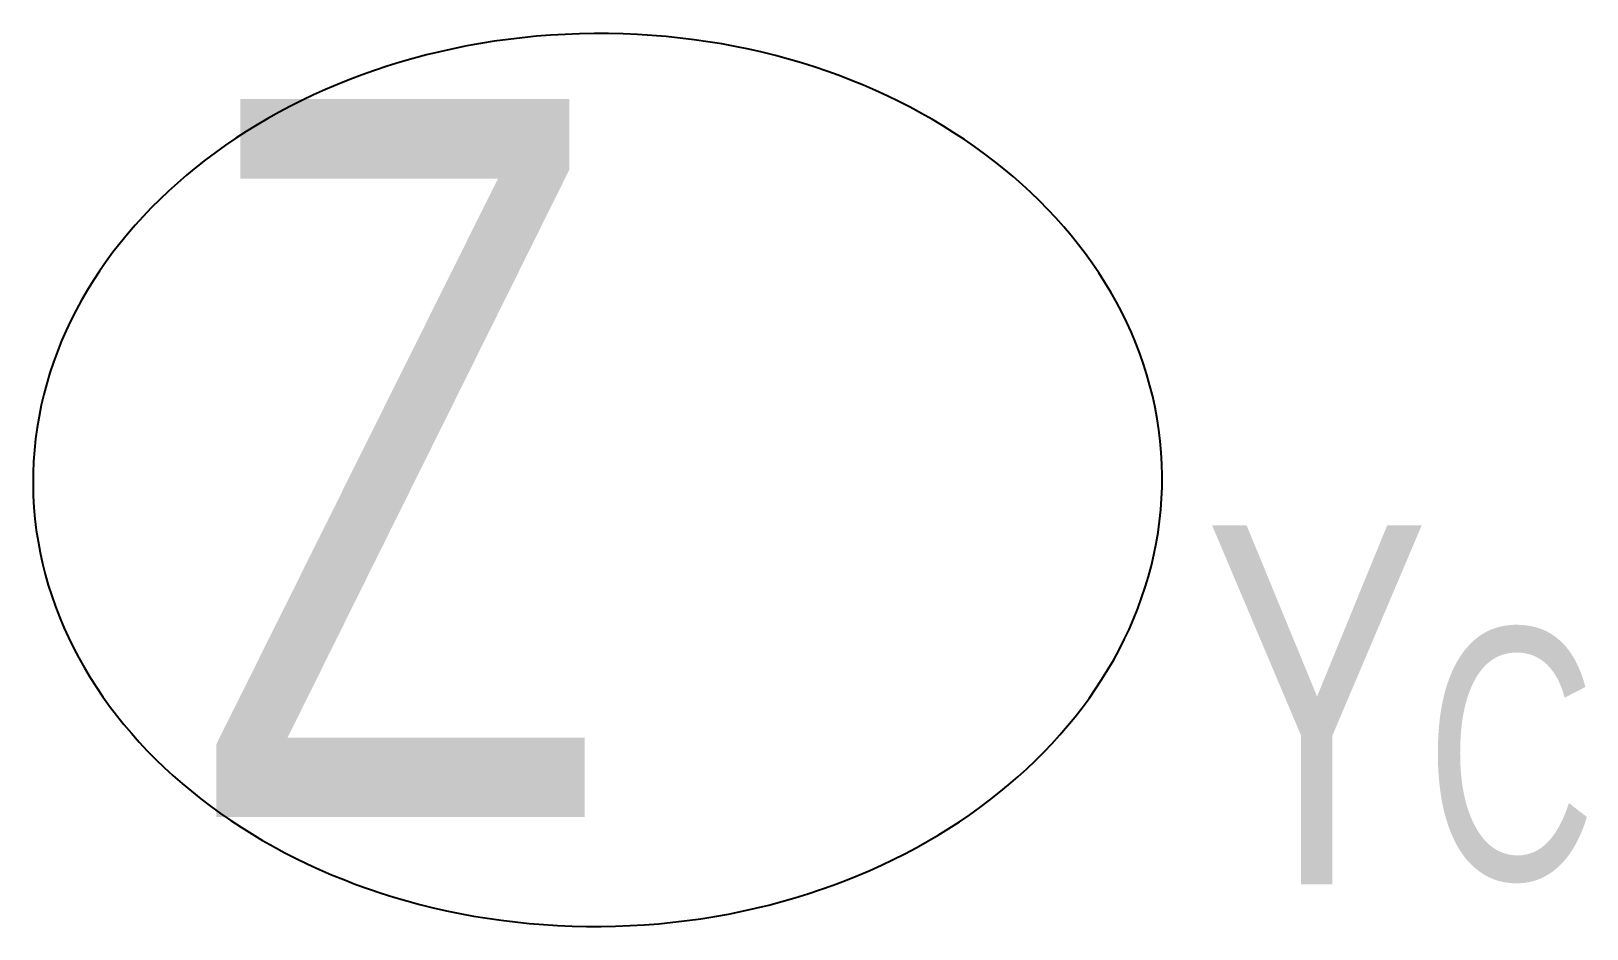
# Model space of a CAD drawing. Extents: x 217.82 to 222.16, y 122.18 to 124.68.
import ezdxf

# ---------------------------------------------------------------- set-up
doc = ezdxf.new("R2010")
doc.units = 0
doc.layers.get('0').update_dxf_attribs({"linetype": 'CONTINUOUS'})
doc.layers.add('GICAD_SHUIWEIXIAN', color=7, linetype='CONTINUOUS')
doc.styles.add('LZ_FONTS_FS', font='hxm.ttf', dxfattribs={"width": 0.7})

msp = doc.modelspace()

# ---------------------------------------------------------------- linework, layer by layer
at = {"color": 6, "ltscale": 10}
msp.add_ellipse((219.4022, 123.4269), major_axis=(-1.5719, -0.0123), ratio=0.791163, start_param=-1.570796, end_param=4.712389, dxfattribs=at)

# ---------------------------------------------------------------- texts
at = {"color": 6, "style": 'LZ_FONTS_FS', "width": 0.7}
msp.add_text('Z ', height=2, dxfattribs=at).set_placement((218.2812, 122.488))
at = {"layer": 'GICAD_SHUIWEIXIAN', "color": 6, "style": 'LZ_FONTS_FS', "width": 0.7}
for s, height, p in [('Y', 1, (221.0929, 122.3002)), ('C', 0.7, (221.7086, 122.3133))]:
    msp.add_text(s, height=height, dxfattribs=at).set_placement(p)

doc.saveas('drawing.dxf')
